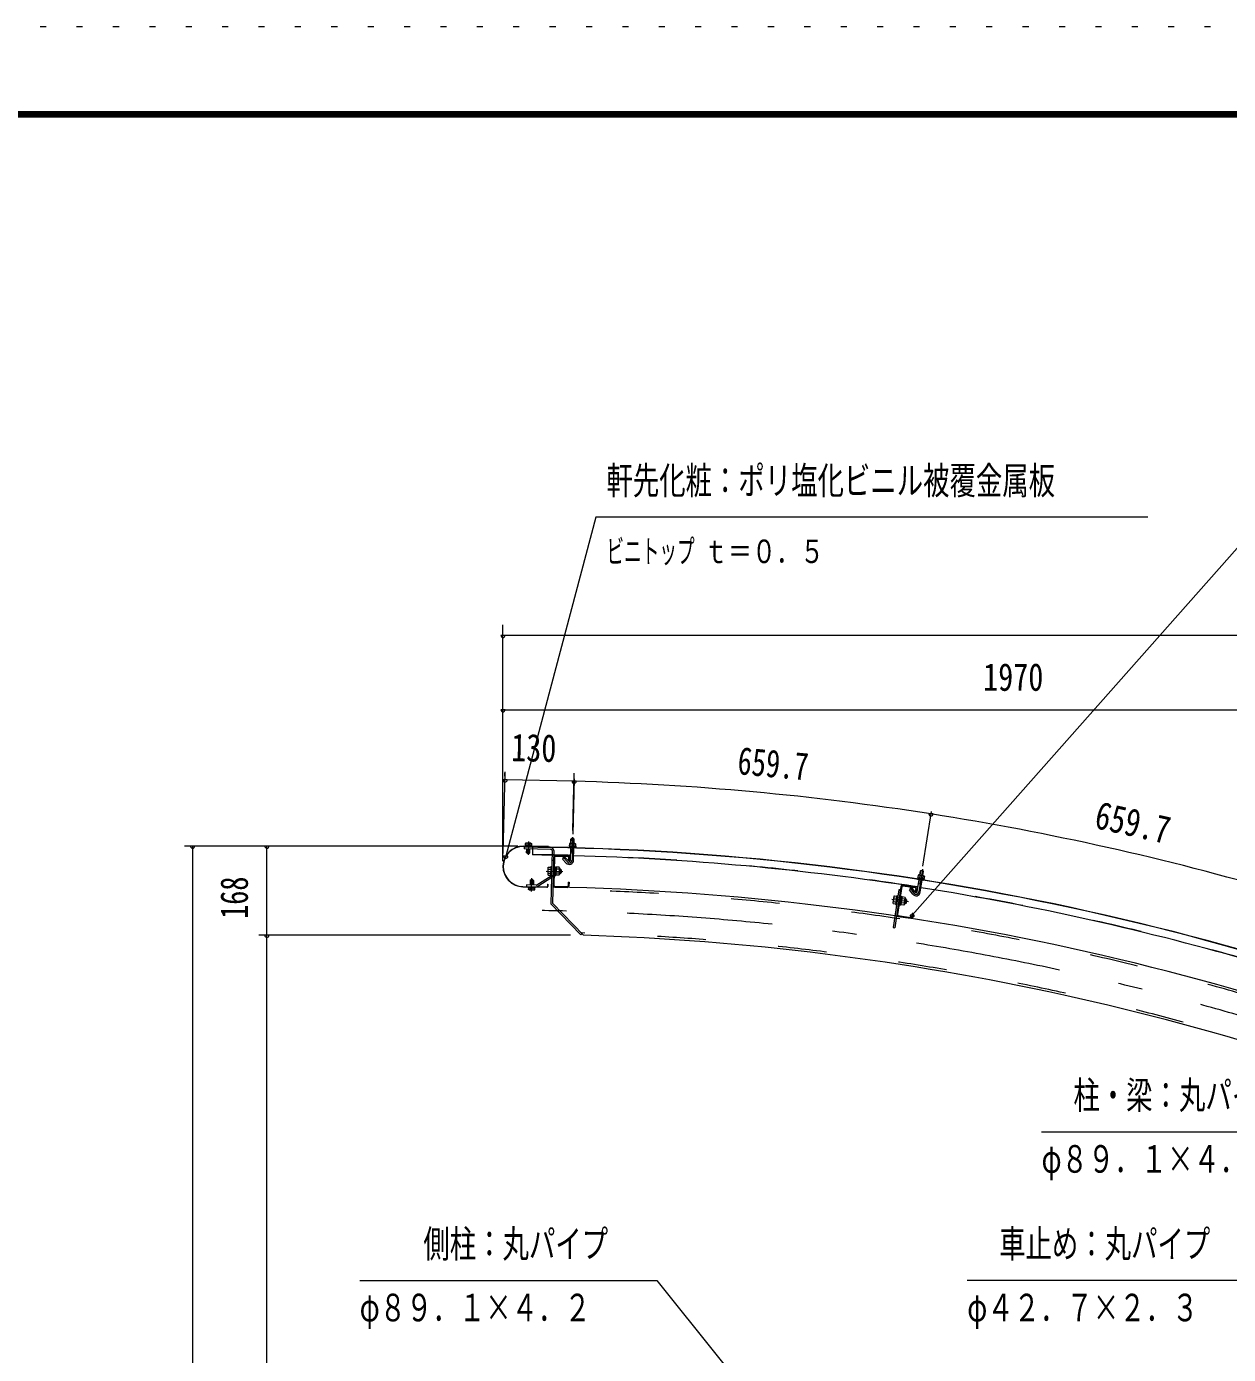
# Model space of a CAD drawing. Units: millimetres, scale not verified. Extents: x -34086 to 34091, y -14700 to 14700.
# Drawn here: x 13301 to 21228, y 5944 to 14700 of the extents above; entities that cross this region are included whole.
import ezdxf
from ezdxf.enums import TextEntityAlignment as Align

# ---------------------------------------------------------------- set-up
doc = ezdxf.new("R2010")
doc.units = ezdxf.units.MM
doc.header["$LTSCALE"] = 80
for name, pattern in [('USER2', [10, 4, -6]), ('USER3', [24, 12, -5, 2, -5]), ('USER4', [3, 0.5, -2.5])]:
    doc.linetypes.add(name, pattern=pattern)
for name, color, linetype, lineweight in [('0-6_2-02BOLD', 7, 'Continuous', 18), ('0-7_2-12HIDDEN', 3, 'USER2', 18), ('0-8_2-22CENTER', 3, 'USER3', 18), ('0-9_2-42THIN', 4, 'Continuous', 18), ('0-A_2-52DIM', 3, 'Continuous', 18), ('0-C_F-F1PAPER', 5, 'Continuous', 18), ('0-D_F-E_J_ADD', 5, 'USER4', 18)]:
    doc.layers.add(name, color=color, linetype=linetype, lineweight=lineweight)
doc.styles.add('ＭＳ ゴシック', font='')
doc.styles.get('ＭＳ ゴシック').set_extended_font_data('MS Gothic')

msp = doc.modelspace()

# ---------------------------------------------------------------- linework, layer by layer
at = {"layer": '0-6_2-02BOLD'}
for p, q in [((16579.94, 9294.39), (16743.36, 9291.12)), ((16743.39, 9292.87), (16579.98, 9296.14)), ((16588.66, 9301.56), (16588.55, 9295.97)), ((16632.4, 9300.69), (16588.66, 9301.56)), ((16599.77, 9288.39), (16599.89, 9293.99)), ((16600.67, 9313.56), (16600.43, 9301.33)), ((16620.88, 9313.16), (16620.63, 9300.93)), ((16620.77, 9287.97), (16620.88, 9293.57)), ((16627.96, 9314.78), (16630.98, 9312.96)), ((16630.98, 9312.96), (16630.74, 9300.73)), ((16632.4, 9300.69), (16632.29, 9295.09)), ((16638.33, 9290.58), (16637.68, 9238.08)), ((16743.39, 9292.87), (16743.36, 9291.12)), ((16879.2, 9296.89), (16922.94, 9295.71)), ((16880.73, 9291.59), (16880.58, 9285.99)), ((16880.58, 9285.99), (16920.98, 9284.91)), ((16884.39, 9314.25), (16918.68, 9313.33)), ((16888.07, 9203.43), (16890.23, 9283.98)), ((16891.39, 9312.3), (16890.97, 9296.57)), ((16891.04, 9314.07), (16891.81, 9342.59)), ((16895.4, 9345.99), (16891.81, 9342.59)), ((16912.8, 9342.02), (16891.81, 9342.59)), ((16909.39, 9345.61), (16895.4, 9345.99)), ((16909.07, 9202.87), (16911.23, 9283.42)), ((16912.8, 9342.02), (16909.39, 9345.61)), ((16911.59, 9311.76), (16911.17, 9296.03)), ((16912.04, 9313.51), (16912.8, 9342.02)), ((16918.68, 9313.33), (16921.69, 9311.49)), ((16921.13, 9290.51), (16920.98, 9284.91)), ((16921.69, 9311.49), (16921.27, 9295.75)), ((16922.94, 9295.71), (16922.79, 9290.46)), ((16759.82, 9273.99), (16582.06, 9277.54)), ((16599.06, 9252.35), (16599.55, 9277.2)), ((16620.05, 9251.93), (16599.06, 9252.35)), ((16602.49, 9248.78), (16599.06, 9252.35)), ((16602.49, 9248.78), (16616.48, 9248.5)), ((16620.05, 9251.93), (16616.48, 9248.5)), ((16620.05, 9251.93), (16620.55, 9276.77)), ((16766.68, 9266.85), (16759.67, 8916.48)), ((16776.56, 9200.84), (16765.36, 9201.07)), ((16777.88, 9266.62), (16770.96, 8920.89)), ((16782.63, 9224.52), (16778.88, 9036.96)), ((16788.35, 9230.01), (16870.93, 9228.36)), ((16788.46, 9235.61), (16871.04, 9233.95)), ((16851.92, 9224.2), (16836.67, 9209.75)), ((16860.75, 9184.35), (16836.67, 9209.75)), ((16876, 9198.79), (16851.92, 9224.2)), ((16876.42, 9222.65), (16875.94, 9198.85)), ((16875.94, 9198.85), (16881.54, 9198.74)), ((16882.01, 9222.53), (16881.54, 9198.74)), ((16889.54, 9258.19), (16910.54, 9257.62)), ((16739.56, 9153.62), (16738.68, 9109.53)), ((16738.68, 9109.53), (16741.03, 9105.26)), ((16741.29, 9118.39), (16758.1, 9118.06)), ((16741.82, 9144.65), (16758.63, 9144.32)), ((16758.96, 9160.94), (16764.56, 9160.82)), ((16786.96, 9160.38), (16781.35, 9160.48)), ((16793.35, 9130.49), (16786.22, 9123.63)), ((16786.36, 9130.63), (16793.5, 9137.49)), ((16786.91, 9157.92), (16793.9, 9157.78)), ((16793.9, 9157.78), (16792.81, 9103.19)), ((16813.4, 9116.95), (16793.09, 9117.36)), ((16813.93, 9143.21), (16793.62, 9143.62)), ((16815.66, 9107.99), (16813.14, 9103.81)), ((16816.55, 9152.08), (16815.66, 9107.99)), ((16823.38, 9143.89), (16816.38, 9144.03)), ((16823.38, 9143.89), (16822.82, 9115.9)), ((16823.38, 9143.89), (16828.52, 9138.54)), ((16828.17, 9121.04), (16828.52, 9138.54)), ((19192.43, 9104.81), (19196.85, 9132.99)), ((19217.59, 9129.73), (19196.85, 9132.99)), ((19213.17, 9101.56), (19217.59, 9129.73)), ((16574.62, 9028.1), (16732.78, 9024.93)), ((16574.65, 9029.84), (16732.82, 9026.68)), ((16611.07, 9021.76), (16611.18, 9027.36)), ((16622.59, 9009.3), (16622.84, 9021.53)), ((16623.42, 9070.52), (16622.81, 9040.08)), ((16623.43, 9070.52), (16626.99, 9073.95)), ((16623.43, 9070.52), (16644.42, 9070.1)), ((16640.99, 9073.67), (16626.99, 9073.95)), ((16640.99, 9073.67), (16644.42, 9070.1)), ((16642.8, 9008.89), (16643.04, 9021.12)), ((16644.42, 9070.1), (16643.81, 9039.66)), ((16652.9, 9008.69), (16653.15, 9020.92)), ((16666.7, 9040.38), (16760.23, 9100.06)), ((16672.72, 9030.94), (16766.25, 9090.62)), ((16736.7, 9045.86), (16736.39, 9030.11)), ((16736.7, 9045.86), (16738.45, 9045.82)), ((16738.45, 9045.82), (16738.14, 9030.07)), ((16741.03, 9105.26), (16757.84, 9104.93)), ((16784.26, 9025.65), (16866.84, 9023.99)), ((16784.37, 9031.25), (16866.95, 9029.59)), ((16785.81, 9103.33), (16792.81, 9103.19)), ((16813.14, 9103.81), (16792.84, 9104.22)), ((16873.14, 9058.88), (16872.66, 9035.08)), ((16873.14, 9058.88), (16878.74, 9058.76)), ((16878.74, 9058.76), (16878.26, 9034.97)), ((19067.87, 9030.77), (19026.97, 8758.01)), ((19073.41, 9029.93), (19045.59, 8844.41)), ((19079.78, 9034.64), (19161.46, 9022.39)), ((19080.61, 9040.18), (19162.3, 9027.93)), ((19175.26, 8995.47), (19187.75, 9075.07)), ((19178.48, 9089.29), (19177.66, 9084.1)), ((19177.66, 9084.1), (19220.88, 9077.32)), ((19179.31, 9083.84), (19178.44, 9078.31)), ((19178.44, 9078.31), (19218.37, 9072.04)), ((19183.76, 9049.58), (19204.5, 9046.33)), ((19185.85, 9105.84), (19219.74, 9100.53)), ((19192.55, 9103.01), (19190.11, 9087.47)), ((19196.01, 8992.22), (19208.5, 9071.82)), ((19212.51, 9099.87), (19210.07, 9084.33)), ((19219.23, 9077.58), (19218.37, 9072.04)), ((19219.74, 9100.53), (19222.49, 9098.31)), ((19222.49, 9098.31), (19220.05, 9082.76)), ((16615.51, 9007.67), (16649.8, 9006.98)), ((16649.8, 9006.98), (16652.9, 9008.69)), ((19053.27, 9008.89), (19015.9, 8759.68)), ((19021.58, 8965.15), (19024.62, 8968.97)), ((19022.67, 8955.98), (19039.3, 8953.48)), ((19024.62, 8968.97), (19041.25, 8966.47)), ((19041.75, 8969.92), (19032.94, 8911.07)), ((19041.75, 8969.92), (19047.3, 8969.08)), ((19064.35, 9007.22), (19053.27, 9008.89)), ((19069.45, 8965.76), (19060.63, 8906.92)), ((19069.45, 8965.76), (19063.91, 8966.59)), ((19071.96, 8935.3), (19064, 8929.42)), ((19065.04, 8936.34), (19073, 8942.23)), ((19094, 8945.28), (19073.91, 8948.3)), ((19095.94, 8958.27), (19075.86, 8961.28)), ((19097.73, 8953.73), (19095.94, 8958.27)), ((19103.46, 8944.73), (19096.53, 8945.77)), ((19103.46, 8944.73), (19099.31, 8917.04)), ((19103.46, 8944.73), (19107.87, 8938.77)), ((19105.27, 8921.46), (19107.87, 8938.77)), ((19145.72, 8980.05), (19125.11, 9008.34)), ((19171.71, 9015.19), (19168.18, 8991.65)), ((16974.85, 8708.68), (16770.96, 8920.89)), ((19018.77, 8930), (19035.4, 8927.5)), ((19032.94, 8911.07), (19038.47, 8910.24)), ((19060.63, 8906.92), (19055.09, 8907.75)), ((19060.99, 8909.34), (19067.91, 8908.3)), ((19090.1, 8919.3), (19070.01, 8922.31)), ((19099.31, 8917.04), (19092.38, 8918.08)), ((19105.27, 8921.46), (19099.31, 8917.04)), ((19141.88, 8854.03), (19138.35, 8830.5)), ((19015.9, 8759.68), (19026.97, 8758.01)), ((19049.47, 8832.5), (19131.15, 8820.25)), ((19050.3, 8838.04), (19131.99, 8825.79))]:
    msp.add_line(p, q, dxfattribs=at)
for points in [[(16760.04, 9285.19), (16582.28, 9288.74), (16582.06, 9277.54)], [(16627.96, 9314.78), (16593.67, 9315.47), (16590.57, 9313.76), (16590.33, 9301.54)], [(16879.2, 9296.89), (16879.06, 9291.64), (16922.79, 9290.46)], [(16884.39, 9314.25), (16881.29, 9312.57), (16880.87, 9296.84)], [(16739.56, 9153.62), (16742.08, 9157.79), (16758.89, 9157.45)], [(16758.96, 9160.94), (16757.77, 9101.44), (16763.37, 9101.34)], [(16786.96, 9160.38), (16785.76, 9100.88), (16780.17, 9101)], [(16816.55, 9152.08), (16814.19, 9156.34), (16793.88, 9156.75)], [(16828.17, 9121.04), (16822.82, 9115.9), (16815.82, 9116.04)], [(19217.59, 9129.73), (19214.68, 9133.73), (19200.85, 9135.9), (19196.85, 9132.99)], [(16662.8, 9039.28), (16598.32, 9040.57), (16598.1, 9029.37)], [(16611.07, 9021.76), (16654.81, 9020.89), (16654.92, 9026.49)], [(16615.51, 9007.67), (16612.49, 9009.5), (16612.74, 9021.73)], [(19162.69, 8992.42), (19142.07, 9020.71), (19125.11, 9008.34)], [(19178.48, 9089.29), (19221.7, 9082.5), (19220.88, 9077.32)], [(19185.85, 9105.84), (19182.56, 9104.57), (19180.12, 9089.03)], [(19021.58, 8965.15), (19015.04, 8921.54), (19016.83, 8917.01), (19033.45, 8914.51)], [(19069.08, 8963.34), (19076.01, 8962.3), (19067.91, 8908.3)], [(19097.73, 8953.73), (19091.19, 8910.12), (19088.15, 8906.31), (19068.06, 8909.32)], [(19166.17, 9016.02), (19162.64, 8992.48), (19168.18, 8991.65)], [(16964.95, 8718.98), (16956.87, 8711.22), (16759.67, 8916.48)], [(19141.88, 8854.03), (19147.42, 8853.2), (19143.89, 8829.66)]]:
    msp.add_lwpolyline(points, dxfattribs=at)
for centre, radius, start, end in [((16577.3, 9162.12), 134.05, 88.854, 268.854), ((16577.3, 9162.12), 132.3, 88.854, 268.854), ((16595.5, 9307.32), 8.11, 50.30775, 88.854), ((16610.22, 9285.35), 29.79, 69.02267, 108.68311), ((16625.8, 9306.71), 8.11, 88.854, 127.38544), ((16419.94, -8626.52), 17916.67, 65.66528, 89.30167), ((16419.94, -8626.52), 17918.42, 65.66528, 89.30167), ((16759.68, 9266.99), 18.2, 358.854, 88.854), ((16886.17, 9306.09), 8.11, 49.93085, 88.46228), ((16900.74, 9284.02), 29.79, 68.63316, 108.29361), ((16916.47, 9305.28), 8.11, 88.46228, 127.00851), ((16419.94, -8626.52), 17865.92, 88.49597, 89.30167), ((16759.68, 9266.99), 7, 358.854, 88.854), ((16788.23, 9224.41), 11.2, 88.854, 178.854), ((16788.23, 9224.41), 5.6, 88.854, 178.854), ((16881.07, 9203.61), 28, 223.46228, 358.48836), ((16870.82, 9222.75), 5.6, 358.854, 88.854), ((16870.82, 9222.75), 11.2, 358.854, 88.854), ((16881.07, 9203.61), 7, 223.46228, 358.51442), ((16419.94, -8626.52), 17865.92, 81.1133, 88.42862), ((16748.79, 9111.67), 10.07, 138.12717, 178.854), ((16775.72, 9130.84), 36.61, 157.82858, 199.87939), ((16749.57, 9151.07), 10.07, 178.854, 219.58083), ((16779.5, 9130.77), 36.61, 337.82858, 19.87941), ((16805.64, 9110.54), 10.07, 358.854, 39.58083), ((16806.44, 9149.93), 10.07, 318.12717, 358.854), ((16662.93, 9046.28), 18.2, 268.854, 302.54407), ((16662.93, 9046.28), 7, 268.854, 302.54407), ((16732.89, 9030.18), 5.25, 268.854, 358.854), ((16732.89, 9030.18), 3.5, 268.854, 358.854), ((16756.46, 9105.96), 7, 302.54407, 358.854), ((16756.46, 9105.96), 18.2, 302.54407, 358.854), ((16419.94, -8626.52), 17655.92, 65.80466, 88.854), ((16784.48, 9036.85), 11.2, 178.854, 268.854), ((16784.48, 9036.85), 5.6, 178.854, 268.854), ((16867.06, 9035.19), 11.2, 268.854, 358.854), ((16867.06, 9035.19), 5.6, 268.854, 358.854), ((19078.95, 9029.1), 11.2, 81.47133, 171.47133), ((19078.95, 9029.1), 5.6, 81.47133, 171.47133), ((19160.64, 9016.86), 5.6, 351.47133, 81.47133), ((19160.64, 9016.86), 11.2, 351.47133, 81.47133), ((19186.57, 9097.52), 8.11, 42.54817, 81.07961), ((19198.18, 9073.76), 29.79, 61.25049, 100.91093), ((16419.94, -8626.52), 17865.92, 73.73062, 81.04594), ((19216.51, 9092.82), 8.11, 81.07961, 119.62584), ((16617.67, 9015.74), 8.11, 268.854, 307.38544), ((16633.25, 9037.11), 29.79, 249.02267, 288.68311), ((16647.97, 9015.13), 8.11, 230.30775, 268.854), ((19054.52, 8937.92), 36.61, 150.44592, 192.49673), ((19031.19, 8961.34), 10.07, 171.47133, 212.19815), ((19058.26, 8937.36), 36.61, 330.44592, 12.49673), ((19087.43, 8952.91), 10.07, 310.74449, 351.47133), ((19168.34, 8996.54), 28, 216.07961, 351.10568), ((19168.34, 8996.54), 7, 216.07961, 351.13176), ((19025.34, 8922.37), 10.07, 130.74449, 171.47133), ((19051.12, 8843.58), 11.2, 171.47133, 261.47133), ((19051.12, 8843.58), 5.6, 171.47133, 261.47133), ((19081.58, 8913.94), 10.07, 351.47133, 32.19815), ((19132.81, 8831.33), 11.2, 261.47133, 351.47133), ((19132.81, 8831.33), 5.6, 261.47133, 351.47133), ((16419.94, -8626.52), 17344.08, 67.05199, 88.16655)]:
    msp.add_arc(centre, radius, start, end, dxfattribs=at)
at = {"layer": '0-7_2-12HIDDEN'}
for radius, start, end in [(17867.67, 88.49596, 89.30167), (17867.67, 81.1133, 88.42862), (17867.67, 73.73062, 81.04594), (17641.22, 65.80389, 88.854), (17358.77, 67.01984, 88.21622)]:
    msp.add_arc((16419.94, -8626.52), radius, start, end, dxfattribs=at)
at = {"layer": '0-8_2-22CENTER'}
for p, q in [((16611.02, 9325.63), (16609.27, 9238.14)), ((16902.66, 9355.43), (16898.57, 9203.14)), ((16837.08, 9224.6), (16868.37, 9191.57)), ((16728.62, 9131.78), (16838.85, 9129.57)), ((19209.26, 9144.33), (19185.63, 8993.83)), ((16632.45, 8996.83), (16634.2, 9084.31)), ((19127.4, 9023.01), (19154.2, 8986.24)), ((19116.96, 8928.56), (19007.93, 8944.91))]:
    msp.add_line(p, q, dxfattribs=at)
for centre, radius, start, end in [((16881.07, 9203.61), 17.5, 223.4623, 358.4623), ((19168.34, 8996.54), 17.5, 216.07962, 351.07962), ((16419.94, -8626.52), 17500, 65.24121, 90)]:
    msp.add_arc(centre, radius, start, end, dxfattribs=at)
at = {"layer": '0-9_2-42THIN'}
for p, q in [((16602.69, 9293.93), (16602.58, 9288.34)), ((16618.09, 9293.63), (16617.97, 9288.03)), ((16893.84, 9313.99), (16894.68, 9345.31)), ((16907.73, 9257.7), (16908.43, 9283.49)), ((16909.23, 9313.59), (16910.08, 9344.89)), ((16602.35, 9277.14), (16601.8, 9249.5)), ((16617.75, 9276.83), (16617.2, 9249.19)), ((16910.4, 9252.77), (16907.73, 9257.7)), ((16815.89, 9119.54), (16826.39, 9119.33)), ((16816.31, 9140.53), (16826.81, 9140.32)), ((19195.19, 9104.38), (19200.05, 9135.32)), ((19210.4, 9101.99), (19215.26, 9132.94)), ((16625.61, 9040.03), (16626.28, 9073.27)), ((16641.01, 9039.72), (16641.68, 9072.96)), ((19201.74, 9046.76), (19205.74, 9072.25)), ((19203.75, 9041.53), (19201.74, 9046.76)), ((19096.02, 8942.31), (19106.4, 8940.76)), ((19092.9, 8921.55), (19103.29, 8919.99))]:
    msp.add_line(p, q, dxfattribs=at)
for points in [[(16889.41, 9253.34), (16892.34, 9258.11), (16893.04, 9283.91)], [(19183, 9044.79), (19186.52, 9049.15), (19190.52, 9074.64)]]:
    msp.add_lwpolyline(points, dxfattribs=at)
at = {"layer": '0-A_2-52DIM'}
for p, q in [((17055.75, 11465.9), (16461.63, 9229.15)), ((20695.74, 11465.9), (17055.75, 11465.9)), ((21465.75, 11465.9), (19142.03, 8840.15)), ((16457.25, 10685.45), (16429.25, 10685.45)), ((16443.25, 9197.12), (16443.25, 10755.45)), ((31388.25, 10685.45), (16443.25, 10685.45)), ((16457.25, 10195.45), (16429.25, 10195.45)), ((16443.25, 10195.45), (31388.25, 10195.45)), ((16471.01, 9732.65), (16443.01, 9732.65)), ((16444.91, 9246.56), (16458.06, 9785.14)), ((16457.01, 9732.65), (16455.56, 9778.94)), ((16912.54, 9723.53), (16457.01, 9732.65)), ((16926.54, 9723.53), (16898.54, 9723.53)), ((16912.98, 9740.02), (16903.21, 9375.94)), ((16903.69, 9399.86), (16913.58, 9776.02)), ((19212.44, 9164.6), (19268.92, 9524.41)), ((19280.36, 9508.11), (19252.36, 9508.11)), ((16542.29, 9295.9), (14343.25, 9295.9)), ((14409.75, 9295.9), (14381.75, 9295.9)), ((14395.75, 9295.9), (14395.75, -1127.1)), ((14899.75, 9295.9), (14871.75, 9295.9)), ((14885.75, -1127.1), (14885.75, 9295.9)), ((16475.63, 9229.15), (16447.63, 9229.15)), ((19156.03, 8840.15), (19128.03, 8840.15)), ((16888.97, 8707.9), (14833.25, 8707.9)), ((14899.75, 8707.9), (14871.75, 8707.9)), ((21465.75, 6432.9), (19505.75, 6432.9))]:
    msp.add_line(p, q, dxfattribs=at)
for points in [[(19995.75, 7412.9), (21955.75, 7412.9), (23218.31, 6309.67)], [(15498.25, 6432.9), (17458.25, 6432.9), (18280.59, 5404.79)]]:
    msp.add_lwpolyline(points, dxfattribs=at)
for centre, radius, start, end in [((16443.25, 10685.45), 14, 180, 0), ((16443.25, 10195.45), 14, 180, 0), ((16457.01, 9732.65), 14, 180, 0), ((16912.54, 9723.53), 14, 180, 0), ((16419.91, -8626.63), 18356.77, 81.07959, 88.46222), ((19266.36, 9508.11), 14, 180, 0), ((16419.91, -8626.64), 18356.79, 73.69698, 81.07959), ((14395.75, 9295.9), 14, 180, 0), ((14885.75, 9295.9), 14, 180, 0), ((16461.63, 9229.15), 14, 180, 0), ((19142.03, 8840.15), 14, 180, 0), ((14885.75, 8707.9), 14, 180, 0)]:
    msp.add_arc(centre, radius, start, end, dxfattribs=at)
at = {"layer": '0-C_F-F1PAPER'}
for p, q in [((-6789.13, 14140), (33390.86, 14140)), ((-6785.63, 14136.5), (33387.36, 14136.5)), ((-6782.13, 14133), (33383.86, 14133)), ((-6778.63, 14129.5), (33380.36, 14129.5)), ((-6775.13, 14126), (33376.86, 14126)), ((-6771.63, 14122.5), (33373.36, 14122.5)), ((-6768.13, 14119), (33369.86, 14119)), ((-6764.63, 14115.5), (33366.37, 14115.5)), ((-6761.13, 14112), (33362.86, 14112)), ((-6757.63, 14108.5), (33359.36, 14108.5)), ((-6754.13, 14105), (33355.86, 14105))]:
    msp.add_line(p, q, dxfattribs=at)
at = {"layer": '0-D_F-E_J_ADD'}
msp.add_lwpolyline([(-7489.13, -14700), (-7489.13, 14700), (34090.87, 14700)], dxfattribs=at)

# ---------------------------------------------------------------- texts
at = {"layer": '0-A_2-52DIM', "color": 7, "style": 'ＭＳ ゴシック'}
for s, height, width, p in [('軒先化粧：ポリ塩化ビニル被覆金属板', 182.3, 0.7, (17125.75, 11560.77)), ('ビニトップ ', 155, 0.55, (17125.75, 11115.91)), ('ｔ＝０．５', 155, 0.75, (17768.73, 11115.91)), ('1970', 182.3, 0.8, (19610.48, 10265.45)), ('柱・梁：丸パイプ', 182.3, 0.7, (20205.75, 7507.78)), ('φ８９．１×４．２', 182.3, 0.7, (19995.75, 7087.78)), ('側柱：丸パイプ', 182.3, 0.7, (15918.25, 6527.77)), ('車止め：丸パイプ', 182.3, 0.7, (19715.75, 6527.77)), ('φ８９．１×４．２', 182.3, 0.7, (15498.25, 6107.77)), ('φ４２．７×２．３', 182.3, 0.7, (19505.75, 6107.77))]:
    msp.add_text(s, height=height, dxfattribs=dict(at, width=width)).set_placement(p, align=Align.BOTTOM_LEFT)
for s, rotation, width, p in [('130', 358.854, 0.8, (16495.23, 9801.9)), ('659.7', 354.771, 0.75, (17980.26, 9716.78)), ('659.7', 347.388, 0.8, (20324.36, 9364.22)), ('168', 90, 0.75, (14815.75, 8816.42))]:
    msp.add_text(s, height=182.3, rotation=rotation, dxfattribs=dict(at, width=width)).set_placement(p, align=Align.BOTTOM_LEFT)

doc.saveas('drawing.dxf')
